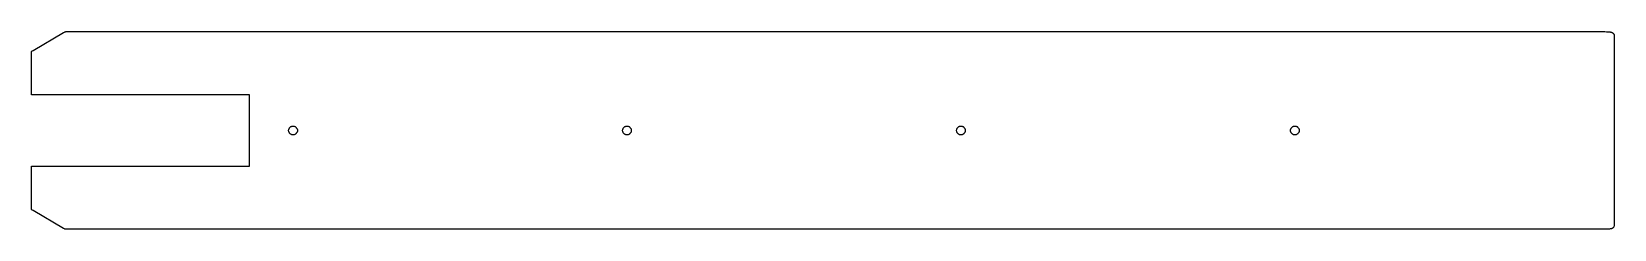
# Model space of a CAD drawing. Extents: x -548 to 542, y -31 to 105.
import ezdxf

# ---------------------------------------------------------------- set-up
doc = ezdxf.new("R2010")
doc.units = 0
doc.layers.add('layer_1', color=250, linetype='CONTINUOUS')

msp = doc.modelspace()

# ---------------------------------------------------------------- linework, layer by layer
at = {"layer": 'layer_1'}
for points in [[(-523.7, 104.7), (535.5, 104.7), (536.8, 104.6), (537.8, 104.6), (538.8, 104.5), (539.2, 104.5), (539.5, 104.4), (539.9, 104.3), (540.2, 104.2), (540.5, 104.1), (540.7, 104), (540.9, 103.9), (541.1, 103.7), (541.3, 103.6), (541.5, 103.4), (541.6, 103.2), (541.7, 103), (541.8, 102.8), (541.9, 102.6), (542, 102.3), (542, 102.1), (542.1, 101.5), (542.1, 100.8), (542.1, 100), (542.1, 98.3), (542.1, 36.6), (542.1, -25.1), (542.1, -26.8), (542.1, -27.6), (542.1, -28.2), (542, -28.8), (542, -29.1), (541.9, -29.3), (541.8, -29.6), (541.7, -29.8), (541.6, -30), (541.5, -30.2), (541.3, -30.4), (541.1, -30.5), (540.9, -30.6), (540.7, -30.8), (540.5, -30.9), (540.2, -31), (539.9, -31.1), (539.5, -31.2), (539.2, -31.2), (538.8, -31.3), (537.8, -31.4), (536.8, -31.4), (535.5, -31.4), (-523.7, -31.4), (-524.4, -31.4), (-524.6, -31.4), (-524.8, -31.4), (-525.1, -31.3), (-525.3, -31.2), (-525.9, -30.8), (-546.9, -18.5), (-547.3, -18.3), (-547.5, -18.2), (-547.7, -18.1), (-547.8, -18), (-547.8, -17.9), (-547.8, -17.9), (-547.9, -17.8), (-547.9, -17.5), (-547.9, -16.5), (-547.9, 12.1), (-397.9, 12.1), (-397.9, 61.1), (-547.9, 61.1), (-547.9, 89.7), (-547.9, 90.7), (-547.9, 91), (-547.8, 91.1), (-547.8, 91.2), (-547.8, 91.2), (-547.7, 91.3), (-547.5, 91.4), (-547.3, 91.5), (-546.9, 91.7), (-525.9, 104), (-525.3, 104.4), (-525.1, 104.5), (-524.8, 104.6), (-524.6, 104.6), (-524.4, 104.7), (-523.7, 104.7)], [(-367.9, 39.6), (-367.6, 39.6), (-367.3, 39.6), (-367, 39.5), (-366.7, 39.4), (-366.4, 39.3), (-366.2, 39.1), (-366, 38.9), (-365.8, 38.7), (-365.6, 38.5), (-365.4, 38.3), (-365.2, 38), (-365.1, 37.8), (-365, 37.5), (-364.9, 37.2), (-364.9, 36.9), (-364.9, 36.6), (-364.9, 36.3), (-364.9, 36), (-365, 35.7), (-365.1, 35.4), (-365.2, 35.2), (-365.4, 34.9), (-365.6, 34.7), (-365.8, 34.5), (-366, 34.3), (-366.2, 34.1), (-366.4, 34), (-366.7, 33.8), (-367, 33.7), (-367.3, 33.7), (-367.6, 33.6), (-367.9, 33.6), (-368.2, 33.6), (-368.5, 33.7), (-368.8, 33.7), (-369, 33.8), (-369.3, 34), (-369.6, 34.1), (-369.8, 34.3), (-370, 34.5), (-370.2, 34.7), (-370.4, 34.9), (-370.5, 35.2), (-370.6, 35.4), (-370.7, 35.7), (-370.8, 36), (-370.9, 36.3), (-370.9, 36.6), (-370.9, 36.9), (-370.8, 37.2), (-370.7, 37.5), (-370.6, 37.8), (-370.5, 38), (-370.4, 38.3), (-370.2, 38.5), (-370, 38.7), (-369.8, 38.9), (-369.6, 39.1), (-369.3, 39.3), (-369, 39.4), (-368.8, 39.5), (-368.5, 39.6), (-368.2, 39.6), (-367.9, 39.6)], [(-137.9, 39.6), (-137.6, 39.6), (-137.3, 39.6), (-137, 39.5), (-136.7, 39.4), (-136.4, 39.3), (-136.2, 39.1), (-136, 38.9), (-135.8, 38.7), (-135.6, 38.5), (-135.4, 38.3), (-135.2, 38), (-135.1, 37.8), (-135, 37.5), (-134.9, 37.2), (-134.9, 36.9), (-134.9, 36.6), (-134.9, 36.3), (-134.9, 36), (-135, 35.7), (-135.1, 35.4), (-135.2, 35.2), (-135.4, 34.9), (-135.6, 34.7), (-135.8, 34.5), (-136, 34.3), (-136.2, 34.1), (-136.4, 34), (-136.7, 33.8), (-137, 33.7), (-137.3, 33.7), (-137.6, 33.6), (-137.9, 33.6), (-138.2, 33.6), (-138.5, 33.7), (-138.8, 33.7), (-139, 33.8), (-139.3, 34), (-139.6, 34.1), (-139.8, 34.3), (-140, 34.5), (-140.2, 34.7), (-140.4, 34.9), (-140.5, 35.2), (-140.6, 35.4), (-140.7, 35.7), (-140.8, 36), (-140.9, 36.3), (-140.9, 36.6), (-140.9, 36.9), (-140.8, 37.2), (-140.7, 37.5), (-140.6, 37.8), (-140.5, 38), (-140.4, 38.3), (-140.2, 38.5), (-140, 38.7), (-139.8, 38.9), (-139.6, 39.1), (-139.3, 39.3), (-139, 39.4), (-138.8, 39.5), (-138.5, 39.6), (-138.2, 39.6), (-137.9, 39.6)], [(92.1, 39.6), (92.4, 39.6), (92.7, 39.6), (93, 39.5), (93.3, 39.4), (93.6, 39.3), (93.8, 39.1), (94, 38.9), (94.2, 38.7), (94.4, 38.5), (94.6, 38.3), (94.8, 38), (94.9, 37.8), (95, 37.5), (95.1, 37.2), (95.1, 36.9), (95.1, 36.6), (95.1, 36.3), (95.1, 36), (95, 35.7), (94.9, 35.4), (94.8, 35.2), (94.6, 34.9), (94.4, 34.7), (94.2, 34.5), (94, 34.3), (93.8, 34.1), (93.6, 34), (93.3, 33.8), (93, 33.7), (92.7, 33.7), (92.4, 33.6), (92.1, 33.6), (91.8, 33.6), (91.5, 33.7), (91.2, 33.7), (91, 33.8), (90.7, 34), (90.4, 34.1), (90.2, 34.3), (90, 34.5), (89.8, 34.7), (89.6, 34.9), (89.5, 35.2), (89.4, 35.4), (89.3, 35.7), (89.2, 36), (89.1, 36.3), (89.1, 36.6), (89.1, 36.9), (89.2, 37.2), (89.3, 37.5), (89.4, 37.8), (89.5, 38), (89.6, 38.3), (89.8, 38.5), (90, 38.7), (90.2, 38.9), (90.4, 39.1), (90.7, 39.3), (91, 39.4), (91.2, 39.5), (91.5, 39.6), (91.8, 39.6), (92.1, 39.6)], [(322.1, 39.6), (322.4, 39.6), (322.7, 39.6), (323, 39.5), (323.3, 39.4), (323.6, 39.3), (323.8, 39.1), (324, 38.9), (324.2, 38.7), (324.4, 38.5), (324.6, 38.3), (324.8, 38), (324.9, 37.8), (325, 37.5), (325.1, 37.2), (325.1, 36.9), (325.1, 36.6), (325.1, 36.3), (325.1, 36), (325, 35.7), (324.9, 35.4), (324.8, 35.2), (324.6, 34.9), (324.4, 34.7), (324.2, 34.5), (324, 34.3), (323.8, 34.1), (323.6, 34), (323.3, 33.8), (323, 33.7), (322.7, 33.7), (322.4, 33.6), (322.1, 33.6), (321.8, 33.6), (321.5, 33.7), (321.2, 33.7), (321, 33.8), (320.7, 34), (320.4, 34.1), (320.2, 34.3), (320, 34.5), (319.8, 34.7), (319.6, 34.9), (319.5, 35.2), (319.4, 35.4), (319.3, 35.7), (319.2, 36), (319.1, 36.3), (319.1, 36.6), (319.1, 36.9), (319.2, 37.2), (319.3, 37.5), (319.4, 37.8), (319.5, 38), (319.6, 38.3), (319.8, 38.5), (320, 38.7), (320.2, 38.9), (320.4, 39.1), (320.7, 39.3), (321, 39.4), (321.2, 39.5), (321.5, 39.6), (321.8, 39.6), (322.1, 39.6)]]:
    msp.add_lwpolyline(points, close=True, dxfattribs=at)

doc.saveas('drawing.dxf')
